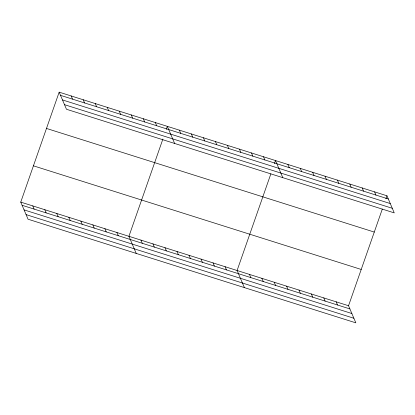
<?xml version="1.0" encoding="UTF-8"?>
<svg xmlns="http://www.w3.org/2000/svg" width="415" height="415" viewBox="0 0 415 415"><rect width="100%" height="100%" fill="white"/><g stroke="black" fill="none" stroke-linecap="round" stroke-linejoin="round"><path stroke-width="0.62" d="M382.308 209.093L348.538 305.741L355.837 322.844L28.044 219.213L20.75 202.11L59.163 92.156L386.956 195.787L394.25 212.89L66.462 109.259L59.163 92.156M162.898 139.056L128.92 236.306L136.213 253.409M166.28 129.376L167.338 126.357L174.632 143.46M270.86 173.859L237.09 270.502L244.388 287.611M274.45 163.577L275.508 160.553L282.802 177.656M385.898 198.811L386.956 195.787M60.523 95.341L388.31 198.972M62.483 99.932L390.271 203.563M64.501 104.668L392.289 208.299M46.49 128.442L374.278 232.073M33.428 165.824L361.216 269.454M20.75 202.11L348.538 305.741M22.109 205.29L349.897 308.921M24.065 209.886L351.858 313.517M26.088 214.617L353.876 318.248M374.574 191.87L375.928 195.055M362.186 187.959L363.545 191.139M349.804 184.042L351.163 187.222M337.421 180.126L338.78 183.311M325.038 176.214L326.398 179.394M312.656 172.298L314.015 175.478M300.273 168.381L301.632 171.566M287.891 164.47L289.245 167.65M336.155 301.824L337.514 305.004M323.773 297.908L325.132 301.093M263.489 156.751L264.843 159.936M251.469 152.953L252.828 156.133M311.39 293.996L312.744 297.176M239.45 149.151L240.809 152.336M299.007 290.08L300.361 293.26M227.43 145.354L228.79 148.534M286.625 286.163L287.979 289.348M215.411 141.551L216.77 144.736M274.237 282.247L275.596 285.432M203.392 137.754L204.751 140.934M261.855 278.335L263.214 281.515M191.372 133.957L192.731 137.137M249.472 274.419L250.831 277.604M179.353 130.154L180.712 133.34M225.07 266.705L226.429 269.885M155.319 122.555L156.673 125.74M213.051 262.903L214.41 266.088M143.3 118.757L144.653 121.937M201.031 259.105L202.39 262.29M131.28 114.955L132.639 118.14M189.017 255.308L190.371 258.488M119.261 111.158L120.62 114.338M176.998 251.506L178.351 254.691M107.241 107.355L108.6 110.54M164.978 247.708L166.332 250.888M95.222 103.558L96.581 106.738M152.959 243.906L154.318 247.091M83.202 99.756L84.561 102.941M140.939 240.109L142.298 243.289M71.183 95.958L72.542 99.138M116.9 232.509L118.259 235.689M104.881 228.707L106.24 231.892M92.861 224.909L94.221 228.089M80.842 221.107L82.201 224.292M68.828 217.31L70.182 220.49M56.808 213.507L58.162 216.692M44.789 209.71L46.143 212.89M32.769 205.907L34.129 209.093"/></g></svg>
